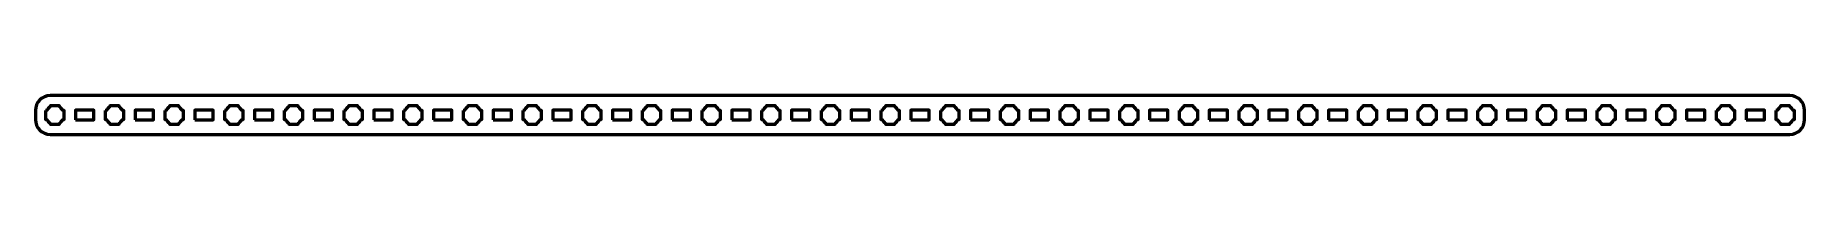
# Model space of a CAD drawing. Header units: centimetres. Extents: x -40.1 to 19.1, y -15.5 to -14.2.
import ezdxf

# ---------------------------------------------------------------- set-up
doc = ezdxf.new("R2010")
doc.units = ezdxf.units.CM
doc.header["$MEASUREMENT"] = 0
doc.layers.add('Layer 1', color=7, linetype='Continuous')

msp = doc.modelspace()

# ---------------------------------------------------------------- linework, layer by layer
at = {"layer": 'Layer 1', "color": 250, "lineweight": 53}
for points in [[(-38.81, -15.01), (-38.19, -15.01), (-38.19, -14.69), (-38.81, -14.69), (-38.81, -15.01)], [(-36.81, -15.01), (-36.19, -15.01), (-36.19, -14.69), (-36.81, -14.69), (-36.81, -15.01)], [(-34.81, -15.01), (-34.19, -15.01), (-34.19, -14.69), (-34.81, -14.69), (-34.81, -15.01)], [(-32.81, -15.01), (-32.19, -15.01), (-32.19, -14.69), (-32.81, -14.69), (-32.81, -15.01)], [(-30.81, -15.01), (-30.19, -15.01), (-30.19, -14.69), (-30.81, -14.69), (-30.81, -15.01)], [(-28.81, -15.01), (-28.19, -15.01), (-28.19, -14.69), (-28.81, -14.69), (-28.81, -15.01)], [(-26.81, -15.01), (-26.19, -15.01), (-26.19, -14.69), (-26.81, -14.69), (-26.81, -15.01)], [(-24.81, -15.01), (-24.19, -15.01), (-24.19, -14.69), (-24.81, -14.69), (-24.81, -15.01)], [(-22.81, -15.01), (-22.19, -15.01), (-22.19, -14.69), (-22.81, -14.69), (-22.81, -15.01)], [(-20.81, -15.01), (-20.19, -15.01), (-20.19, -14.69), (-20.81, -14.69), (-20.81, -15.01)], [(-18.81, -15.01), (-18.19, -15.01), (-18.19, -14.69), (-18.81, -14.69), (-18.81, -15.01)], [(-16.81, -15.01), (-16.19, -15.01), (-16.19, -14.69), (-16.81, -14.69), (-16.81, -15.01)], [(-14.81, -15.01), (-14.19, -15.01), (-14.19, -14.69), (-14.81, -14.69), (-14.81, -15.01)], [(-12.81, -15.01), (-12.19, -15.01), (-12.19, -14.69), (-12.81, -14.69), (-12.81, -15.01)], [(-10.81, -15.01), (-10.19, -15.01), (-10.19, -14.69), (-10.81, -14.69), (-10.81, -15.01)], [(-8.81, -15.01), (-8.19, -15.01), (-8.19, -14.69), (-8.81, -14.69), (-8.81, -15.01)], [(-6.81, -15.01), (-6.19, -15.01), (-6.19, -14.69), (-6.81, -14.69), (-6.81, -15.01)], [(-4.81, -15.01), (-4.19, -15.01), (-4.19, -14.69), (-4.81, -14.69), (-4.81, -15.01)], [(-2.81, -15.01), (-2.19, -15.01), (-2.19, -14.69), (-2.81, -14.69), (-2.81, -15.01)], [(-0.81, -15.01), (-0.19, -15.01), (-0.19, -14.69), (-0.81, -14.69), (-0.81, -15.01)], [(1.19, -15.01), (1.81, -15.01), (1.81, -14.69), (1.19, -14.69), (1.19, -15.01)], [(3.19, -15.01), (3.81, -15.01), (3.81, -14.69), (3.19, -14.69), (3.19, -15.01)], [(5.19, -15.01), (5.81, -15.01), (5.81, -14.69), (5.19, -14.69), (5.19, -15.01)], [(7.19, -15.01), (7.81, -15.01), (7.81, -14.69), (7.19, -14.69), (7.19, -15.01)], [(9.19, -15.01), (9.81, -15.01), (9.81, -14.69), (9.19, -14.69), (9.19, -15.01)], [(11.19, -15.01), (11.81, -15.01), (11.81, -14.69), (11.19, -14.69), (11.19, -15.01)], [(13.19, -15.01), (13.81, -15.01), (13.81, -14.69), (13.19, -14.69), (13.19, -15.01)], [(15.19, -15.01), (15.81, -15.01), (15.81, -14.69), (15.19, -14.69), (15.19, -15.01)], [(17.19, -15.01), (17.81, -15.01), (17.81, -14.69), (17.19, -14.69), (17.19, -15.01)]]:
    msp.add_lwpolyline(points, close=True, dxfattribs=at)
msp.add_open_spline([(-40.15, -15), (-40.15, -15), (-40.15, -14.7), (-40.15, -14.7), (-40.15, -14.7), (-40.15, -14.42391), (-39.92609, -14.2), (-39.65, -14.2), (-39.65, -14.2), (-39.65, -14.2), (18.65, -14.2), (18.65, -14.2), (18.65, -14.2), (18.92609, -14.2), (19.15, -14.42391), (19.15, -14.7), (19.15, -14.7), (19.15, -14.7), (19.15, -15), (19.15, -15), (19.15, -15), (19.15, -15.27609), (18.92609, -15.5), (18.65, -15.5), (18.65, -15.5), (18.65, -15.5), (-39.65, -15.5), (-39.65, -15.5), (-39.65, -15.5), (-39.92609, -15.5), (-40.15, -15.27609), (-40.15, -15)], degree=3, knots=[0, 0, 0, 0, 0.125, 0.125, 0.125, 0.125, 0.25, 0.25, 0.25, 0.25, 0.375, 0.375, 0.375, 0.375, 0.5, 0.5, 0.5, 0.5, 0.625, 0.625, 0.625, 0.625, 0.75, 0.75, 0.75, 0.75, 0.875, 0.875, 0.875, 0.875, 1, 1, 1, 1], dxfattribs=at)
at = {"layer": 'Layer 1', "lineweight": 53}
for points in [[(-39.81, -14.695), (-39.81, -14.695), (-39.76851, -14.695), (-39.76851, -14.695), (-39.76851, -14.695), (-39.74128, -14.64795), (-39.70205, -14.60872), (-39.655, -14.58149), (-39.655, -14.58149), (-39.655, -14.58149), (-39.655, -14.54), (-39.655, -14.54), (-39.655, -14.54), (-39.655, -14.54), (-39.5, -14.54), (-39.5, -14.54), (-39.5, -14.54), (-39.5, -14.54), (-39.345, -14.54), (-39.345, -14.54), (-39.345, -14.54), (-39.345, -14.54), (-39.345, -14.58149), (-39.345, -14.58149), (-39.345, -14.58149), (-39.29795, -14.60872), (-39.25872, -14.64795), (-39.23149, -14.695), (-39.23149, -14.695), (-39.23149, -14.695), (-39.19, -14.695), (-39.19, -14.695), (-39.19, -14.695), (-39.19, -14.695), (-39.19, -14.85), (-39.19, -14.85), (-39.19, -14.85), (-39.19, -14.85), (-39.19, -15.005), (-39.19, -15.005), (-39.19, -15.005), (-39.19, -15.005), (-39.23149, -15.005), (-39.23149, -15.005), (-39.23149, -15.005), (-39.25872, -15.05205), (-39.29795, -15.09128), (-39.345, -15.11851), (-39.345, -15.11851), (-39.345, -15.11851), (-39.345, -15.16), (-39.345, -15.16), (-39.345, -15.16), (-39.345, -15.16), (-39.5, -15.16), (-39.5, -15.16), (-39.5, -15.16), (-39.5, -15.16), (-39.655, -15.16), (-39.655, -15.16), (-39.655, -15.16), (-39.655, -15.16), (-39.655, -15.11851), (-39.655, -15.11851), (-39.655, -15.11851), (-39.70205, -15.09128), (-39.74128, -15.05205), (-39.76851, -15.005), (-39.76851, -15.005), (-39.76851, -15.005), (-39.81, -15.005), (-39.81, -15.005), (-39.81, -15.005), (-39.81, -15.005), (-39.81, -14.85), (-39.81, -14.85), (-39.81, -14.85), (-39.81, -14.85), (-39.81, -14.695), (-39.81, -14.695)], [(-37.81, -14.695), (-37.81, -14.695), (-37.76851, -14.695), (-37.76851, -14.695), (-37.76851, -14.695), (-37.74128, -14.64795), (-37.70205, -14.60872), (-37.655, -14.58149), (-37.655, -14.58149), (-37.655, -14.58149), (-37.655, -14.54), (-37.655, -14.54), (-37.655, -14.54), (-37.655, -14.54), (-37.5, -14.54), (-37.5, -14.54), (-37.5, -14.54), (-37.5, -14.54), (-37.345, -14.54), (-37.345, -14.54), (-37.345, -14.54), (-37.345, -14.54), (-37.345, -14.58149), (-37.345, -14.58149), (-37.345, -14.58149), (-37.29795, -14.60872), (-37.25872, -14.64795), (-37.23149, -14.695), (-37.23149, -14.695), (-37.23149, -14.695), (-37.19, -14.695), (-37.19, -14.695), (-37.19, -14.695), (-37.19, -14.695), (-37.19, -14.85), (-37.19, -14.85), (-37.19, -14.85), (-37.19, -14.85), (-37.19, -15.005), (-37.19, -15.005), (-37.19, -15.005), (-37.19, -15.005), (-37.23149, -15.005), (-37.23149, -15.005), (-37.23149, -15.005), (-37.25872, -15.05205), (-37.29795, -15.09128), (-37.345, -15.11851), (-37.345, -15.11851), (-37.345, -15.11851), (-37.345, -15.16), (-37.345, -15.16), (-37.345, -15.16), (-37.345, -15.16), (-37.5, -15.16), (-37.5, -15.16), (-37.5, -15.16), (-37.5, -15.16), (-37.655, -15.16), (-37.655, -15.16), (-37.655, -15.16), (-37.655, -15.16), (-37.655, -15.11851), (-37.655, -15.11851), (-37.655, -15.11851), (-37.70205, -15.09128), (-37.74128, -15.05205), (-37.76851, -15.005), (-37.76851, -15.005), (-37.76851, -15.005), (-37.81, -15.005), (-37.81, -15.005), (-37.81, -15.005), (-37.81, -15.005), (-37.81, -14.85), (-37.81, -14.85), (-37.81, -14.85), (-37.81, -14.85), (-37.81, -14.695), (-37.81, -14.695)], [(-35.81, -14.695), (-35.81, -14.695), (-35.76851, -14.695), (-35.76851, -14.695), (-35.76851, -14.695), (-35.74128, -14.64795), (-35.70205, -14.60872), (-35.655, -14.58149), (-35.655, -14.58149), (-35.655, -14.58149), (-35.655, -14.54), (-35.655, -14.54), (-35.655, -14.54), (-35.655, -14.54), (-35.5, -14.54), (-35.5, -14.54), (-35.5, -14.54), (-35.5, -14.54), (-35.345, -14.54), (-35.345, -14.54), (-35.345, -14.54), (-35.345, -14.54), (-35.345, -14.58149), (-35.345, -14.58149), (-35.345, -14.58149), (-35.29795, -14.60872), (-35.25872, -14.64795), (-35.23149, -14.695), (-35.23149, -14.695), (-35.23149, -14.695), (-35.19, -14.695), (-35.19, -14.695), (-35.19, -14.695), (-35.19, -14.695), (-35.19, -14.85), (-35.19, -14.85), (-35.19, -14.85), (-35.19, -14.85), (-35.19, -15.005), (-35.19, -15.005), (-35.19, -15.005), (-35.19, -15.005), (-35.23149, -15.005), (-35.23149, -15.005), (-35.23149, -15.005), (-35.25872, -15.05205), (-35.29795, -15.09128), (-35.345, -15.11851), (-35.345, -15.11851), (-35.345, -15.11851), (-35.345, -15.16), (-35.345, -15.16), (-35.345, -15.16), (-35.345, -15.16), (-35.5, -15.16), (-35.5, -15.16), (-35.5, -15.16), (-35.5, -15.16), (-35.655, -15.16), (-35.655, -15.16), (-35.655, -15.16), (-35.655, -15.16), (-35.655, -15.11851), (-35.655, -15.11851), (-35.655, -15.11851), (-35.70205, -15.09128), (-35.74128, -15.05205), (-35.76851, -15.005), (-35.76851, -15.005), (-35.76851, -15.005), (-35.81, -15.005), (-35.81, -15.005), (-35.81, -15.005), (-35.81, -15.005), (-35.81, -14.85), (-35.81, -14.85), (-35.81, -14.85), (-35.81, -14.85), (-35.81, -14.695), (-35.81, -14.695)], [(-33.81, -14.695), (-33.81, -14.695), (-33.76851, -14.695), (-33.76851, -14.695), (-33.76851, -14.695), (-33.74128, -14.64795), (-33.70205, -14.60872), (-33.655, -14.58149), (-33.655, -14.58149), (-33.655, -14.58149), (-33.655, -14.54), (-33.655, -14.54), (-33.655, -14.54), (-33.655, -14.54), (-33.5, -14.54), (-33.5, -14.54), (-33.5, -14.54), (-33.5, -14.54), (-33.345, -14.54), (-33.345, -14.54), (-33.345, -14.54), (-33.345, -14.54), (-33.345, -14.58149), (-33.345, -14.58149), (-33.345, -14.58149), (-33.29795, -14.60872), (-33.25872, -14.64795), (-33.23149, -14.695), (-33.23149, -14.695), (-33.23149, -14.695), (-33.19, -14.695), (-33.19, -14.695), (-33.19, -14.695), (-33.19, -14.695), (-33.19, -14.85), (-33.19, -14.85), (-33.19, -14.85), (-33.19, -14.85), (-33.19, -15.005), (-33.19, -15.005), (-33.19, -15.005), (-33.19, -15.005), (-33.23149, -15.005), (-33.23149, -15.005), (-33.23149, -15.005), (-33.25872, -15.05205), (-33.29795, -15.09128), (-33.345, -15.11851), (-33.345, -15.11851), (-33.345, -15.11851), (-33.345, -15.16), (-33.345, -15.16), (-33.345, -15.16), (-33.345, -15.16), (-33.5, -15.16), (-33.5, -15.16), (-33.5, -15.16), (-33.5, -15.16), (-33.655, -15.16), (-33.655, -15.16), (-33.655, -15.16), (-33.655, -15.16), (-33.655, -15.11851), (-33.655, -15.11851), (-33.655, -15.11851), (-33.70205, -15.09128), (-33.74128, -15.05205), (-33.76851, -15.005), (-33.76851, -15.005), (-33.76851, -15.005), (-33.81, -15.005), (-33.81, -15.005), (-33.81, -15.005), (-33.81, -15.005), (-33.81, -14.85), (-33.81, -14.85), (-33.81, -14.85), (-33.81, -14.85), (-33.81, -14.695), (-33.81, -14.695)], [(-31.81, -14.695), (-31.81, -14.695), (-31.76851, -14.695), (-31.76851, -14.695), (-31.76851, -14.695), (-31.74128, -14.64795), (-31.70205, -14.60872), (-31.655, -14.58149), (-31.655, -14.58149), (-31.655, -14.58149), (-31.655, -14.54), (-31.655, -14.54), (-31.655, -14.54), (-31.655, -14.54), (-31.5, -14.54), (-31.5, -14.54), (-31.5, -14.54), (-31.5, -14.54), (-31.345, -14.54), (-31.345, -14.54), (-31.345, -14.54), (-31.345, -14.54), (-31.345, -14.58149), (-31.345, -14.58149), (-31.345, -14.58149), (-31.29795, -14.60872), (-31.25872, -14.64795), (-31.23149, -14.695), (-31.23149, -14.695), (-31.23149, -14.695), (-31.19, -14.695), (-31.19, -14.695), (-31.19, -14.695), (-31.19, -14.695), (-31.19, -14.85), (-31.19, -14.85), (-31.19, -14.85), (-31.19, -14.85), (-31.19, -15.005), (-31.19, -15.005), (-31.19, -15.005), (-31.19, -15.005), (-31.23149, -15.005), (-31.23149, -15.005), (-31.23149, -15.005), (-31.25872, -15.05205), (-31.29795, -15.09128), (-31.345, -15.11851), (-31.345, -15.11851), (-31.345, -15.11851), (-31.345, -15.16), (-31.345, -15.16), (-31.345, -15.16), (-31.345, -15.16), (-31.5, -15.16), (-31.5, -15.16), (-31.5, -15.16), (-31.5, -15.16), (-31.655, -15.16), (-31.655, -15.16), (-31.655, -15.16), (-31.655, -15.16), (-31.655, -15.11851), (-31.655, -15.11851), (-31.655, -15.11851), (-31.70205, -15.09128), (-31.74128, -15.05205), (-31.76851, -15.005), (-31.76851, -15.005), (-31.76851, -15.005), (-31.81, -15.005), (-31.81, -15.005), (-31.81, -15.005), (-31.81, -15.005), (-31.81, -14.85), (-31.81, -14.85), (-31.81, -14.85), (-31.81, -14.85), (-31.81, -14.695), (-31.81, -14.695)], [(-29.81, -14.695), (-29.81, -14.695), (-29.76851, -14.695), (-29.76851, -14.695), (-29.76851, -14.695), (-29.74128, -14.64795), (-29.70205, -14.60872), (-29.655, -14.58149), (-29.655, -14.58149), (-29.655, -14.58149), (-29.655, -14.54), (-29.655, -14.54), (-29.655, -14.54), (-29.655, -14.54), (-29.5, -14.54), (-29.5, -14.54), (-29.5, -14.54), (-29.5, -14.54), (-29.345, -14.54), (-29.345, -14.54), (-29.345, -14.54), (-29.345, -14.54), (-29.345, -14.58149), (-29.345, -14.58149), (-29.345, -14.58149), (-29.29795, -14.60872), (-29.25872, -14.64795), (-29.23149, -14.695), (-29.23149, -14.695), (-29.23149, -14.695), (-29.19, -14.695), (-29.19, -14.695), (-29.19, -14.695), (-29.19, -14.695), (-29.19, -14.85), (-29.19, -14.85), (-29.19, -14.85), (-29.19, -14.85), (-29.19, -15.005), (-29.19, -15.005), (-29.19, -15.005), (-29.19, -15.005), (-29.23149, -15.005), (-29.23149, -15.005), (-29.23149, -15.005), (-29.25872, -15.05205), (-29.29795, -15.09128), (-29.345, -15.11851), (-29.345, -15.11851), (-29.345, -15.11851), (-29.345, -15.16), (-29.345, -15.16), (-29.345, -15.16), (-29.345, -15.16), (-29.5, -15.16), (-29.5, -15.16), (-29.5, -15.16), (-29.5, -15.16), (-29.655, -15.16), (-29.655, -15.16), (-29.655, -15.16), (-29.655, -15.16), (-29.655, -15.11851), (-29.655, -15.11851), (-29.655, -15.11851), (-29.70205, -15.09128), (-29.74128, -15.05205), (-29.76851, -15.005), (-29.76851, -15.005), (-29.76851, -15.005), (-29.81, -15.005), (-29.81, -15.005), (-29.81, -15.005), (-29.81, -15.005), (-29.81, -14.85), (-29.81, -14.85), (-29.81, -14.85), (-29.81, -14.85), (-29.81, -14.695), (-29.81, -14.695)], [(-27.81, -14.695), (-27.81, -14.695), (-27.76851, -14.695), (-27.76851, -14.695), (-27.76851, -14.695), (-27.74128, -14.64795), (-27.70205, -14.60872), (-27.655, -14.58149), (-27.655, -14.58149), (-27.655, -14.58149), (-27.655, -14.54), (-27.655, -14.54), (-27.655, -14.54), (-27.655, -14.54), (-27.5, -14.54), (-27.5, -14.54), (-27.5, -14.54), (-27.5, -14.54), (-27.345, -14.54), (-27.345, -14.54), (-27.345, -14.54), (-27.345, -14.54), (-27.345, -14.58149), (-27.345, -14.58149), (-27.345, -14.58149), (-27.29795, -14.60872), (-27.25872, -14.64795), (-27.23149, -14.695), (-27.23149, -14.695), (-27.23149, -14.695), (-27.19, -14.695), (-27.19, -14.695), (-27.19, -14.695), (-27.19, -14.695), (-27.19, -14.85), (-27.19, -14.85), (-27.19, -14.85), (-27.19, -14.85), (-27.19, -15.005), (-27.19, -15.005), (-27.19, -15.005), (-27.19, -15.005), (-27.23149, -15.005), (-27.23149, -15.005), (-27.23149, -15.005), (-27.25872, -15.05205), (-27.29795, -15.09128), (-27.345, -15.11851), (-27.345, -15.11851), (-27.345, -15.11851), (-27.345, -15.16), (-27.345, -15.16), (-27.345, -15.16), (-27.345, -15.16), (-27.5, -15.16), (-27.5, -15.16), (-27.5, -15.16), (-27.5, -15.16), (-27.655, -15.16), (-27.655, -15.16), (-27.655, -15.16), (-27.655, -15.16), (-27.655, -15.11851), (-27.655, -15.11851), (-27.655, -15.11851), (-27.70205, -15.09128), (-27.74128, -15.05205), (-27.76851, -15.005), (-27.76851, -15.005), (-27.76851, -15.005), (-27.81, -15.005), (-27.81, -15.005), (-27.81, -15.005), (-27.81, -15.005), (-27.81, -14.85), (-27.81, -14.85), (-27.81, -14.85), (-27.81, -14.85), (-27.81, -14.695), (-27.81, -14.695)], [(-25.81, -14.695), (-25.81, -14.695), (-25.76851, -14.695), (-25.76851, -14.695), (-25.76851, -14.695), (-25.74128, -14.64795), (-25.70205, -14.60872), (-25.655, -14.58149), (-25.655, -14.58149), (-25.655, -14.58149), (-25.655, -14.54), (-25.655, -14.54), (-25.655, -14.54), (-25.655, -14.54), (-25.5, -14.54), (-25.5, -14.54), (-25.5, -14.54), (-25.5, -14.54), (-25.345, -14.54), (-25.345, -14.54), (-25.345, -14.54), (-25.345, -14.54), (-25.345, -14.58149), (-25.345, -14.58149), (-25.345, -14.58149), (-25.29795, -14.60872), (-25.25872, -14.64795), (-25.23149, -14.695), (-25.23149, -14.695), (-25.23149, -14.695), (-25.19, -14.695), (-25.19, -14.695), (-25.19, -14.695), (-25.19, -14.695), (-25.19, -14.85), (-25.19, -14.85), (-25.19, -14.85), (-25.19, -14.85), (-25.19, -15.005), (-25.19, -15.005), (-25.19, -15.005), (-25.19, -15.005), (-25.23149, -15.005), (-25.23149, -15.005), (-25.23149, -15.005), (-25.25872, -15.05205), (-25.29795, -15.09128), (-25.345, -15.11851), (-25.345, -15.11851), (-25.345, -15.11851), (-25.345, -15.16), (-25.345, -15.16), (-25.345, -15.16), (-25.345, -15.16), (-25.5, -15.16), (-25.5, -15.16), (-25.5, -15.16), (-25.5, -15.16), (-25.655, -15.16), (-25.655, -15.16), (-25.655, -15.16), (-25.655, -15.16), (-25.655, -15.11851), (-25.655, -15.11851), (-25.655, -15.11851), (-25.70205, -15.09128), (-25.74128, -15.05205), (-25.76851, -15.005), (-25.76851, -15.005), (-25.76851, -15.005), (-25.81, -15.005), (-25.81, -15.005), (-25.81, -15.005), (-25.81, -15.005), (-25.81, -14.85), (-25.81, -14.85), (-25.81, -14.85), (-25.81, -14.85), (-25.81, -14.695), (-25.81, -14.695)], [(-23.81, -14.695), (-23.81, -14.695), (-23.76851, -14.695), (-23.76851, -14.695), (-23.76851, -14.695), (-23.74128, -14.64795), (-23.70205, -14.60872), (-23.655, -14.58149), (-23.655, -14.58149), (-23.655, -14.58149), (-23.655, -14.54), (-23.655, -14.54), (-23.655, -14.54), (-23.655, -14.54), (-23.5, -14.54), (-23.5, -14.54), (-23.5, -14.54), (-23.5, -14.54), (-23.345, -14.54), (-23.345, -14.54), (-23.345, -14.54), (-23.345, -14.54), (-23.345, -14.58149), (-23.345, -14.58149), (-23.345, -14.58149), (-23.29795, -14.60872), (-23.25872, -14.64795), (-23.23149, -14.695), (-23.23149, -14.695), (-23.23149, -14.695), (-23.19, -14.695), (-23.19, -14.695), (-23.19, -14.695), (-23.19, -14.695), (-23.19, -14.85), (-23.19, -14.85), (-23.19, -14.85), (-23.19, -14.85), (-23.19, -15.005), (-23.19, -15.005), (-23.19, -15.005), (-23.19, -15.005), (-23.23149, -15.005), (-23.23149, -15.005), (-23.23149, -15.005), (-23.25872, -15.05205), (-23.29795, -15.09128), (-23.345, -15.11851), (-23.345, -15.11851), (-23.345, -15.11851), (-23.345, -15.16), (-23.345, -15.16), (-23.345, -15.16), (-23.345, -15.16), (-23.5, -15.16), (-23.5, -15.16), (-23.5, -15.16), (-23.5, -15.16), (-23.655, -15.16), (-23.655, -15.16), (-23.655, -15.16), (-23.655, -15.16), (-23.655, -15.11851), (-23.655, -15.11851), (-23.655, -15.11851), (-23.70205, -15.09128), (-23.74128, -15.05205), (-23.76851, -15.005), (-23.76851, -15.005), (-23.76851, -15.005), (-23.81, -15.005), (-23.81, -15.005), (-23.81, -15.005), (-23.81, -15.005), (-23.81, -14.85), (-23.81, -14.85), (-23.81, -14.85), (-23.81, -14.85), (-23.81, -14.695), (-23.81, -14.695)], [(-21.81, -14.695), (-21.81, -14.695), (-21.76851, -14.695), (-21.76851, -14.695), (-21.76851, -14.695), (-21.74128, -14.64795), (-21.70205, -14.60872), (-21.655, -14.58149), (-21.655, -14.58149), (-21.655, -14.58149), (-21.655, -14.54), (-21.655, -14.54), (-21.655, -14.54), (-21.655, -14.54), (-21.5, -14.54), (-21.5, -14.54), (-21.5, -14.54), (-21.5, -14.54), (-21.345, -14.54), (-21.345, -14.54), (-21.345, -14.54), (-21.345, -14.54), (-21.345, -14.58149), (-21.345, -14.58149), (-21.345, -14.58149), (-21.29795, -14.60872), (-21.25872, -14.64795), (-21.23149, -14.695), (-21.23149, -14.695), (-21.23149, -14.695), (-21.19, -14.695), (-21.19, -14.695), (-21.19, -14.695), (-21.19, -14.695), (-21.19, -14.85), (-21.19, -14.85), (-21.19, -14.85), (-21.19, -14.85), (-21.19, -15.005), (-21.19, -15.005), (-21.19, -15.005), (-21.19, -15.005), (-21.23149, -15.005), (-21.23149, -15.005), (-21.23149, -15.005), (-21.25872, -15.05205), (-21.29795, -15.09128), (-21.345, -15.11851), (-21.345, -15.11851), (-21.345, -15.11851), (-21.345, -15.16), (-21.345, -15.16), (-21.345, -15.16), (-21.345, -15.16), (-21.5, -15.16), (-21.5, -15.16), (-21.5, -15.16), (-21.5, -15.16), (-21.655, -15.16), (-21.655, -15.16), (-21.655, -15.16), (-21.655, -15.16), (-21.655, -15.11851), (-21.655, -15.11851), (-21.655, -15.11851), (-21.70205, -15.09128), (-21.74128, -15.05205), (-21.76851, -15.005), (-21.76851, -15.005), (-21.76851, -15.005), (-21.81, -15.005), (-21.81, -15.005), (-21.81, -15.005), (-21.81, -15.005), (-21.81, -14.85), (-21.81, -14.85), (-21.81, -14.85), (-21.81, -14.85), (-21.81, -14.695), (-21.81, -14.695)], [(-19.81, -14.695), (-19.81, -14.695), (-19.76851, -14.695), (-19.76851, -14.695), (-19.76851, -14.695), (-19.74128, -14.64795), (-19.70205, -14.60872), (-19.655, -14.58149), (-19.655, -14.58149), (-19.655, -14.58149), (-19.655, -14.54), (-19.655, -14.54), (-19.655, -14.54), (-19.655, -14.54), (-19.5, -14.54), (-19.5, -14.54), (-19.5, -14.54), (-19.5, -14.54), (-19.345, -14.54), (-19.345, -14.54), (-19.345, -14.54), (-19.345, -14.54), (-19.345, -14.58149), (-19.345, -14.58149), (-19.345, -14.58149), (-19.29795, -14.60872), (-19.25872, -14.64795), (-19.23149, -14.695), (-19.23149, -14.695), (-19.23149, -14.695), (-19.19, -14.695), (-19.19, -14.695), (-19.19, -14.695), (-19.19, -14.695), (-19.19, -14.85), (-19.19, -14.85), (-19.19, -14.85), (-19.19, -14.85), (-19.19, -15.005), (-19.19, -15.005), (-19.19, -15.005), (-19.19, -15.005), (-19.23149, -15.005), (-19.23149, -15.005), (-19.23149, -15.005), (-19.25872, -15.05205), (-19.29795, -15.09128), (-19.345, -15.11851), (-19.345, -15.11851), (-19.345, -15.11851), (-19.345, -15.16), (-19.345, -15.16), (-19.345, -15.16), (-19.345, -15.16), (-19.5, -15.16), (-19.5, -15.16), (-19.5, -15.16), (-19.5, -15.16), (-19.655, -15.16), (-19.655, -15.16), (-19.655, -15.16), (-19.655, -15.16), (-19.655, -15.11851), (-19.655, -15.11851), (-19.655, -15.11851), (-19.70205, -15.09128), (-19.74128, -15.05205), (-19.76851, -15.005), (-19.76851, -15.005), (-19.76851, -15.005), (-19.81, -15.005), (-19.81, -15.005), (-19.81, -15.005), (-19.81, -15.005), (-19.81, -14.85), (-19.81, -14.85), (-19.81, -14.85), (-19.81, -14.85), (-19.81, -14.695), (-19.81, -14.695)], [(-17.81, -14.695), (-17.81, -14.695), (-17.76851, -14.695), (-17.76851, -14.695), (-17.76851, -14.695), (-17.74128, -14.64795), (-17.70205, -14.60872), (-17.655, -14.58149), (-17.655, -14.58149), (-17.655, -14.58149), (-17.655, -14.54), (-17.655, -14.54), (-17.655, -14.54), (-17.655, -14.54), (-17.5, -14.54), (-17.5, -14.54), (-17.5, -14.54), (-17.5, -14.54), (-17.345, -14.54), (-17.345, -14.54), (-17.345, -14.54), (-17.345, -14.54), (-17.345, -14.58149), (-17.345, -14.58149), (-17.345, -14.58149), (-17.29795, -14.60872), (-17.25872, -14.64795), (-17.23149, -14.695), (-17.23149, -14.695), (-17.23149, -14.695), (-17.19, -14.695), (-17.19, -14.695), (-17.19, -14.695), (-17.19, -14.695), (-17.19, -14.85), (-17.19, -14.85), (-17.19, -14.85), (-17.19, -14.85), (-17.19, -15.005), (-17.19, -15.005), (-17.19, -15.005), (-17.19, -15.005), (-17.23149, -15.005), (-17.23149, -15.005), (-17.23149, -15.005), (-17.25872, -15.05205), (-17.29795, -15.09128), (-17.345, -15.11851), (-17.345, -15.11851), (-17.345, -15.11851), (-17.345, -15.16), (-17.345, -15.16), (-17.345, -15.16), (-17.345, -15.16), (-17.5, -15.16), (-17.5, -15.16), (-17.5, -15.16), (-17.5, -15.16), (-17.655, -15.16), (-17.655, -15.16), (-17.655, -15.16), (-17.655, -15.16), (-17.655, -15.11851), (-17.655, -15.11851), (-17.655, -15.11851), (-17.70205, -15.09128), (-17.74128, -15.05205), (-17.76851, -15.005), (-17.76851, -15.005), (-17.76851, -15.005), (-17.81, -15.005), (-17.81, -15.005), (-17.81, -15.005), (-17.81, -15.005), (-17.81, -14.85), (-17.81, -14.85), (-17.81, -14.85), (-17.81, -14.85), (-17.81, -14.695), (-17.81, -14.695)], [(-15.81, -14.695), (-15.81, -14.695), (-15.76851, -14.695), (-15.76851, -14.695), (-15.76851, -14.695), (-15.74128, -14.64795), (-15.70205, -14.60872), (-15.655, -14.58149), (-15.655, -14.58149), (-15.655, -14.58149), (-15.655, -14.54), (-15.655, -14.54), (-15.655, -14.54), (-15.655, -14.54), (-15.5, -14.54), (-15.5, -14.54), (-15.5, -14.54), (-15.5, -14.54), (-15.345, -14.54), (-15.345, -14.54), (-15.345, -14.54), (-15.345, -14.54), (-15.345, -14.58149), (-15.345, -14.58149), (-15.345, -14.58149), (-15.29795, -14.60872), (-15.25872, -14.64795), (-15.23149, -14.695), (-15.23149, -14.695), (-15.23149, -14.695), (-15.19, -14.695), (-15.19, -14.695), (-15.19, -14.695), (-15.19, -14.695), (-15.19, -14.85), (-15.19, -14.85), (-15.19, -14.85), (-15.19, -14.85), (-15.19, -15.005), (-15.19, -15.005), (-15.19, -15.005), (-15.19, -15.005), (-15.23149, -15.005), (-15.23149, -15.005), (-15.23149, -15.005), (-15.25872, -15.05205), (-15.29795, -15.09128), (-15.345, -15.11851), (-15.345, -15.11851), (-15.345, -15.11851), (-15.345, -15.16), (-15.345, -15.16), (-15.345, -15.16), (-15.345, -15.16), (-15.5, -15.16), (-15.5, -15.16), (-15.5, -15.16), (-15.5, -15.16), (-15.655, -15.16), (-15.655, -15.16), (-15.655, -15.16), (-15.655, -15.16), (-15.655, -15.11851), (-15.655, -15.11851), (-15.655, -15.11851), (-15.70205, -15.09128), (-15.74128, -15.05205), (-15.76851, -15.005), (-15.76851, -15.005), (-15.76851, -15.005), (-15.81, -15.005), (-15.81, -15.005), (-15.81, -15.005), (-15.81, -15.005), (-15.81, -14.85), (-15.81, -14.85), (-15.81, -14.85), (-15.81, -14.85), (-15.81, -14.695), (-15.81, -14.695)], [(-13.81, -14.695), (-13.81, -14.695), (-13.76851, -14.695), (-13.76851, -14.695), (-13.76851, -14.695), (-13.74128, -14.64795), (-13.70205, -14.60872), (-13.655, -14.58149), (-13.655, -14.58149), (-13.655, -14.58149), (-13.655, -14.54), (-13.655, -14.54), (-13.655, -14.54), (-13.655, -14.54), (-13.5, -14.54), (-13.5, -14.54), (-13.5, -14.54), (-13.5, -14.54), (-13.345, -14.54), (-13.345, -14.54), (-13.345, -14.54), (-13.345, -14.54), (-13.345, -14.58149), (-13.345, -14.58149), (-13.345, -14.58149), (-13.29795, -14.60872), (-13.25872, -14.64795), (-13.23149, -14.695), (-13.23149, -14.695), (-13.23149, -14.695), (-13.19, -14.695), (-13.19, -14.695), (-13.19, -14.695), (-13.19, -14.695), (-13.19, -14.85), (-13.19, -14.85), (-13.19, -14.85), (-13.19, -14.85), (-13.19, -15.005), (-13.19, -15.005), (-13.19, -15.005), (-13.19, -15.005), (-13.23149, -15.005), (-13.23149, -15.005), (-13.23149, -15.005), (-13.25872, -15.05205), (-13.29795, -15.09128), (-13.345, -15.11851), (-13.345, -15.11851), (-13.345, -15.11851), (-13.345, -15.16), (-13.345, -15.16), (-13.345, -15.16), (-13.345, -15.16), (-13.5, -15.16), (-13.5, -15.16), (-13.5, -15.16), (-13.5, -15.16), (-13.655, -15.16), (-13.655, -15.16), (-13.655, -15.16), (-13.655, -15.16), (-13.655, -15.11851), (-13.655, -15.11851), (-13.655, -15.11851), (-13.70205, -15.09128), (-13.74128, -15.05205), (-13.76851, -15.005), (-13.76851, -15.005), (-13.76851, -15.005), (-13.81, -15.005), (-13.81, -15.005), (-13.81, -15.005), (-13.81, -15.005), (-13.81, -14.85), (-13.81, -14.85), (-13.81, -14.85), (-13.81, -14.85), (-13.81, -14.695), (-13.81, -14.695)], [(-11.81, -14.695), (-11.81, -14.695), (-11.76851, -14.695), (-11.76851, -14.695), (-11.76851, -14.695), (-11.74128, -14.64795), (-11.70205, -14.60872), (-11.655, -14.58149), (-11.655, -14.58149), (-11.655, -14.58149), (-11.655, -14.54), (-11.655, -14.54), (-11.655, -14.54), (-11.655, -14.54), (-11.5, -14.54), (-11.5, -14.54), (-11.5, -14.54), (-11.5, -14.54), (-11.345, -14.54), (-11.345, -14.54), (-11.345, -14.54), (-11.345, -14.54), (-11.345, -14.58149), (-11.345, -14.58149), (-11.345, -14.58149), (-11.29795, -14.60872), (-11.25872, -14.64795), (-11.23149, -14.695), (-11.23149, -14.695), (-11.23149, -14.695), (-11.19, -14.695), (-11.19, -14.695), (-11.19, -14.695), (-11.19, -14.695), (-11.19, -14.85), (-11.19, -14.85), (-11.19, -14.85), (-11.19, -14.85), (-11.19, -15.005), (-11.19, -15.005), (-11.19, -15.005), (-11.19, -15.005), (-11.23149, -15.005), (-11.23149, -15.005), (-11.23149, -15.005), (-11.25872, -15.05205), (-11.29795, -15.09128), (-11.345, -15.11851), (-11.345, -15.11851), (-11.345, -15.11851), (-11.345, -15.16), (-11.345, -15.16), (-11.345, -15.16), (-11.345, -15.16), (-11.5, -15.16), (-11.5, -15.16), (-11.5, -15.16), (-11.5, -15.16), (-11.655, -15.16), (-11.655, -15.16), (-11.655, -15.16), (-11.655, -15.16), (-11.655, -15.11851), (-11.655, -15.11851), (-11.655, -15.11851), (-11.70205, -15.09128), (-11.74128, -15.05205), (-11.76851, -15.005), (-11.76851, -15.005), (-11.76851, -15.005), (-11.81, -15.005), (-11.81, -15.005), (-11.81, -15.005), (-11.81, -15.005), (-11.81, -14.85), (-11.81, -14.85), (-11.81, -14.85), (-11.81, -14.85), (-11.81, -14.695), (-11.81, -14.695)], [(-9.81, -14.695), (-9.81, -14.695), (-9.76851, -14.695), (-9.76851, -14.695), (-9.76851, -14.695), (-9.74128, -14.64795), (-9.70205, -14.60872), (-9.655, -14.58149), (-9.655, -14.58149), (-9.655, -14.58149), (-9.655, -14.54), (-9.655, -14.54), (-9.655, -14.54), (-9.655, -14.54), (-9.5, -14.54), (-9.5, -14.54), (-9.5, -14.54), (-9.5, -14.54), (-9.345, -14.54), (-9.345, -14.54), (-9.345, -14.54), (-9.345, -14.54), (-9.345, -14.58149), (-9.345, -14.58149), (-9.345, -14.58149), (-9.29795, -14.60872), (-9.25872, -14.64795), (-9.23149, -14.695), (-9.23149, -14.695), (-9.23149, -14.695), (-9.19, -14.695), (-9.19, -14.695), (-9.19, -14.695), (-9.19, -14.695), (-9.19, -14.85), (-9.19, -14.85), (-9.19, -14.85), (-9.19, -14.85), (-9.19, -15.005), (-9.19, -15.005), (-9.19, -15.005), (-9.19, -15.005), (-9.23149, -15.005), (-9.23149, -15.005), (-9.23149, -15.005), (-9.25872, -15.05205), (-9.29795, -15.09128), (-9.345, -15.11851), (-9.345, -15.11851), (-9.345, -15.11851), (-9.345, -15.16), (-9.345, -15.16), (-9.345, -15.16), (-9.345, -15.16), (-9.5, -15.16), (-9.5, -15.16), (-9.5, -15.16), (-9.5, -15.16), (-9.655, -15.16), (-9.655, -15.16), (-9.655, -15.16), (-9.655, -15.16), (-9.655, -15.11851), (-9.655, -15.11851), (-9.655, -15.11851), (-9.70205, -15.09128), (-9.74128, -15.05205), (-9.76851, -15.005), (-9.76851, -15.005), (-9.76851, -15.005), (-9.81, -15.005), (-9.81, -15.005), (-9.81, -15.005), (-9.81, -15.005), (-9.81, -14.85), (-9.81, -14.85), (-9.81, -14.85), (-9.81, -14.85), (-9.81, -14.695), (-9.81, -14.695)], [(-7.81, -14.695), (-7.81, -14.695), (-7.76851, -14.695), (-7.76851, -14.695), (-7.76851, -14.695), (-7.74128, -14.64795), (-7.70205, -14.60872), (-7.655, -14.58149), (-7.655, -14.58149), (-7.655, -14.58149), (-7.655, -14.54), (-7.655, -14.54), (-7.655, -14.54), (-7.655, -14.54), (-7.5, -14.54), (-7.5, -14.54), (-7.5, -14.54), (-7.5, -14.54), (-7.345, -14.54), (-7.345, -14.54), (-7.345, -14.54), (-7.345, -14.54), (-7.345, -14.58149), (-7.345, -14.58149), (-7.345, -14.58149), (-7.29795, -14.60872), (-7.25872, -14.64795), (-7.23149, -14.695), (-7.23149, -14.695), (-7.23149, -14.695), (-7.19, -14.695), (-7.19, -14.695), (-7.19, -14.695), (-7.19, -14.695), (-7.19, -14.85), (-7.19, -14.85), (-7.19, -14.85), (-7.19, -14.85), (-7.19, -15.005), (-7.19, -15.005), (-7.19, -15.005), (-7.19, -15.005), (-7.23149, -15.005), (-7.23149, -15.005), (-7.23149, -15.005), (-7.25872, -15.05205), (-7.29795, -15.09128), (-7.345, -15.11851), (-7.345, -15.11851), (-7.345, -15.11851), (-7.345, -15.16), (-7.345, -15.16), (-7.345, -15.16), (-7.345, -15.16), (-7.5, -15.16), (-7.5, -15.16), (-7.5, -15.16), (-7.5, -15.16), (-7.655, -15.16), (-7.655, -15.16), (-7.655, -15.16), (-7.655, -15.16), (-7.655, -15.11851), (-7.655, -15.11851), (-7.655, -15.11851), (-7.70205, -15.09128), (-7.74128, -15.05205), (-7.76851, -15.005), (-7.76851, -15.005), (-7.76851, -15.005), (-7.81, -15.005), (-7.81, -15.005), (-7.81, -15.005), (-7.81, -15.005), (-7.81, -14.85), (-7.81, -14.85), (-7.81, -14.85), (-7.81, -14.85), (-7.81, -14.695), (-7.81, -14.695)], [(-5.81, -14.695), (-5.81, -14.695), (-5.76851, -14.695), (-5.76851, -14.695), (-5.76851, -14.695), (-5.74128, -14.64795), (-5.70205, -14.60872), (-5.655, -14.58149), (-5.655, -14.58149), (-5.655, -14.58149), (-5.655, -14.54), (-5.655, -14.54), (-5.655, -14.54), (-5.655, -14.54), (-5.5, -14.54), (-5.5, -14.54), (-5.5, -14.54), (-5.5, -14.54), (-5.345, -14.54), (-5.345, -14.54), (-5.345, -14.54), (-5.345, -14.54), (-5.345, -14.58149), (-5.345, -14.58149), (-5.345, -14.58149), (-5.29795, -14.60872), (-5.25872, -14.64795), (-5.23149, -14.695), (-5.23149, -14.695), (-5.23149, -14.695), (-5.19, -14.695), (-5.19, -14.695), (-5.19, -14.695), (-5.19, -14.695), (-5.19, -14.85), (-5.19, -14.85), (-5.19, -14.85), (-5.19, -14.85), (-5.19, -15.005), (-5.19, -15.005), (-5.19, -15.005), (-5.19, -15.005), (-5.23149, -15.005), (-5.23149, -15.005), (-5.23149, -15.005), (-5.25872, -15.05205), (-5.29795, -15.09128), (-5.345, -15.11851), (-5.345, -15.11851), (-5.345, -15.11851), (-5.345, -15.16), (-5.345, -15.16), (-5.345, -15.16), (-5.345, -15.16), (-5.5, -15.16), (-5.5, -15.16), (-5.5, -15.16), (-5.5, -15.16), (-5.655, -15.16), (-5.655, -15.16), (-5.655, -15.16), (-5.655, -15.16), (-5.655, -15.11851), (-5.655, -15.11851), (-5.655, -15.11851), (-5.70205, -15.09128), (-5.74128, -15.05205), (-5.76851, -15.005), (-5.76851, -15.005), (-5.76851, -15.005), (-5.81, -15.005), (-5.81, -15.005), (-5.81, -15.005), (-5.81, -15.005), (-5.81, -14.85), (-5.81, -14.85), (-5.81, -14.85), (-5.81, -14.85), (-5.81, -14.695), (-5.81, -14.695)], [(-3.81, -14.695), (-3.81, -14.695), (-3.76851, -14.695), (-3.76851, -14.695), (-3.76851, -14.695), (-3.74128, -14.64795), (-3.70205, -14.60872), (-3.655, -14.58149), (-3.655, -14.58149), (-3.655, -14.58149), (-3.655, -14.54), (-3.655, -14.54), (-3.655, -14.54), (-3.655, -14.54), (-3.5, -14.54), (-3.5, -14.54), (-3.5, -14.54), (-3.5, -14.54), (-3.345, -14.54), (-3.345, -14.54), (-3.345, -14.54), (-3.345, -14.54), (-3.345, -14.58149), (-3.345, -14.58149), (-3.345, -14.58149), (-3.29795, -14.60872), (-3.25872, -14.64795), (-3.23149, -14.695), (-3.23149, -14.695), (-3.23149, -14.695), (-3.19, -14.695), (-3.19, -14.695), (-3.19, -14.695), (-3.19, -14.695), (-3.19, -14.85), (-3.19, -14.85), (-3.19, -14.85), (-3.19, -14.85), (-3.19, -15.005), (-3.19, -15.005), (-3.19, -15.005), (-3.19, -15.005), (-3.23149, -15.005), (-3.23149, -15.005), (-3.23149, -15.005), (-3.25872, -15.05205), (-3.29795, -15.09128), (-3.345, -15.11851), (-3.345, -15.11851), (-3.345, -15.11851), (-3.345, -15.16), (-3.345, -15.16), (-3.345, -15.16), (-3.345, -15.16), (-3.5, -15.16), (-3.5, -15.16), (-3.5, -15.16), (-3.5, -15.16), (-3.655, -15.16), (-3.655, -15.16), (-3.655, -15.16), (-3.655, -15.16), (-3.655, -15.11851), (-3.655, -15.11851), (-3.655, -15.11851), (-3.70205, -15.09128), (-3.74128, -15.05205), (-3.76851, -15.005), (-3.76851, -15.005), (-3.76851, -15.005), (-3.81, -15.005), (-3.81, -15.005), (-3.81, -15.005), (-3.81, -15.005), (-3.81, -14.85), (-3.81, -14.85), (-3.81, -14.85), (-3.81, -14.85), (-3.81, -14.695), (-3.81, -14.695)], [(-1.81, -14.695), (-1.81, -14.695), (-1.76851, -14.695), (-1.76851, -14.695), (-1.76851, -14.695), (-1.74128, -14.64795), (-1.70205, -14.60872), (-1.655, -14.58149), (-1.655, -14.58149), (-1.655, -14.58149), (-1.655, -14.54), (-1.655, -14.54), (-1.655, -14.54), (-1.655, -14.54), (-1.5, -14.54), (-1.5, -14.54), (-1.5, -14.54), (-1.5, -14.54), (-1.345, -14.54), (-1.345, -14.54), (-1.345, -14.54), (-1.345, -14.54), (-1.345, -14.58149), (-1.345, -14.58149), (-1.345, -14.58149), (-1.29795, -14.60872), (-1.25872, -14.64795), (-1.23149, -14.695), (-1.23149, -14.695), (-1.23149, -14.695), (-1.19, -14.695), (-1.19, -14.695), (-1.19, -14.695), (-1.19, -14.695), (-1.19, -14.85), (-1.19, -14.85), (-1.19, -14.85), (-1.19, -14.85), (-1.19, -15.005), (-1.19, -15.005), (-1.19, -15.005), (-1.19, -15.005), (-1.23149, -15.005), (-1.23149, -15.005), (-1.23149, -15.005), (-1.25872, -15.05205), (-1.29795, -15.09128), (-1.345, -15.11851), (-1.345, -15.11851), (-1.345, -15.11851), (-1.345, -15.16), (-1.345, -15.16), (-1.345, -15.16), (-1.345, -15.16), (-1.5, -15.16), (-1.5, -15.16), (-1.5, -15.16), (-1.5, -15.16), (-1.655, -15.16), (-1.655, -15.16), (-1.655, -15.16), (-1.655, -15.16), (-1.655, -15.11851), (-1.655, -15.11851), (-1.655, -15.11851), (-1.70205, -15.09128), (-1.74128, -15.05205), (-1.76851, -15.005), (-1.76851, -15.005), (-1.76851, -15.005), (-1.81, -15.005), (-1.81, -15.005), (-1.81, -15.005), (-1.81, -15.005), (-1.81, -14.85), (-1.81, -14.85), (-1.81, -14.85), (-1.81, -14.85), (-1.81, -14.695), (-1.81, -14.695)], [(0.19, -14.695), (0.19, -14.695), (0.23149, -14.695), (0.23149, -14.695), (0.23149, -14.695), (0.25872, -14.64795), (0.29795, -14.60872), (0.345, -14.58149), (0.345, -14.58149), (0.345, -14.58149), (0.345, -14.54), (0.345, -14.54), (0.345, -14.54), (0.345, -14.54), (0.5, -14.54), (0.5, -14.54), (0.5, -14.54), (0.5, -14.54), (0.655, -14.54), (0.655, -14.54), (0.655, -14.54), (0.655, -14.54), (0.655, -14.58149), (0.655, -14.58149), (0.655, -14.58149), (0.70205, -14.60872), (0.74128, -14.64795), (0.76851, -14.695), (0.76851, -14.695), (0.76851, -14.695), (0.81, -14.695), (0.81, -14.695), (0.81, -14.695), (0.81, -14.695), (0.81, -14.85), (0.81, -14.85), (0.81, -14.85), (0.81, -14.85), (0.81, -15.005), (0.81, -15.005), (0.81, -15.005), (0.81, -15.005), (0.76851, -15.005), (0.76851, -15.005), (0.76851, -15.005), (0.74128, -15.05205), (0.70205, -15.09128), (0.655, -15.11851), (0.655, -15.11851), (0.655, -15.11851), (0.655, -15.16), (0.655, -15.16), (0.655, -15.16), (0.655, -15.16), (0.5, -15.16), (0.5, -15.16), (0.5, -15.16), (0.5, -15.16), (0.345, -15.16), (0.345, -15.16), (0.345, -15.16), (0.345, -15.16), (0.345, -15.11851), (0.345, -15.11851), (0.345, -15.11851), (0.29795, -15.09128), (0.25872, -15.05205), (0.23149, -15.005), (0.23149, -15.005), (0.23149, -15.005), (0.19, -15.005), (0.19, -15.005), (0.19, -15.005), (0.19, -15.005), (0.19, -14.85), (0.19, -14.85), (0.19, -14.85), (0.19, -14.85), (0.19, -14.695), (0.19, -14.695)], [(2.19, -14.695), (2.19, -14.695), (2.23149, -14.695), (2.23149, -14.695), (2.23149, -14.695), (2.25872, -14.64795), (2.29795, -14.60872), (2.345, -14.58149), (2.345, -14.58149), (2.345, -14.58149), (2.345, -14.54), (2.345, -14.54), (2.345, -14.54), (2.345, -14.54), (2.5, -14.54), (2.5, -14.54), (2.5, -14.54), (2.5, -14.54), (2.655, -14.54), (2.655, -14.54), (2.655, -14.54), (2.655, -14.54), (2.655, -14.58149), (2.655, -14.58149), (2.655, -14.58149), (2.70205, -14.60872), (2.74128, -14.64795), (2.76851, -14.695), (2.76851, -14.695), (2.76851, -14.695), (2.81, -14.695), (2.81, -14.695), (2.81, -14.695), (2.81, -14.695), (2.81, -14.85), (2.81, -14.85), (2.81, -14.85), (2.81, -14.85), (2.81, -15.005), (2.81, -15.005), (2.81, -15.005), (2.81, -15.005), (2.76851, -15.005), (2.76851, -15.005), (2.76851, -15.005), (2.74128, -15.05205), (2.70205, -15.09128), (2.655, -15.11851), (2.655, -15.11851), (2.655, -15.11851), (2.655, -15.16), (2.655, -15.16), (2.655, -15.16), (2.655, -15.16), (2.5, -15.16), (2.5, -15.16), (2.5, -15.16), (2.5, -15.16), (2.345, -15.16), (2.345, -15.16), (2.345, -15.16), (2.345, -15.16), (2.345, -15.11851), (2.345, -15.11851), (2.345, -15.11851), (2.29795, -15.09128), (2.25872, -15.05205), (2.23149, -15.005), (2.23149, -15.005), (2.23149, -15.005), (2.19, -15.005), (2.19, -15.005), (2.19, -15.005), (2.19, -15.005), (2.19, -14.85), (2.19, -14.85), (2.19, -14.85), (2.19, -14.85), (2.19, -14.695), (2.19, -14.695)], [(4.19, -14.695), (4.19, -14.695), (4.23149, -14.695), (4.23149, -14.695), (4.23149, -14.695), (4.25872, -14.64795), (4.29795, -14.60872), (4.345, -14.58149), (4.345, -14.58149), (4.345, -14.58149), (4.345, -14.54), (4.345, -14.54), (4.345, -14.54), (4.345, -14.54), (4.5, -14.54), (4.5, -14.54), (4.5, -14.54), (4.5, -14.54), (4.655, -14.54), (4.655, -14.54), (4.655, -14.54), (4.655, -14.54), (4.655, -14.58149), (4.655, -14.58149), (4.655, -14.58149), (4.70205, -14.60872), (4.74128, -14.64795), (4.76851, -14.695), (4.76851, -14.695), (4.76851, -14.695), (4.81, -14.695), (4.81, -14.695), (4.81, -14.695), (4.81, -14.695), (4.81, -14.85), (4.81, -14.85), (4.81, -14.85), (4.81, -14.85), (4.81, -15.005), (4.81, -15.005), (4.81, -15.005), (4.81, -15.005), (4.76851, -15.005), (4.76851, -15.005), (4.76851, -15.005), (4.74128, -15.05205), (4.70205, -15.09128), (4.655, -15.11851), (4.655, -15.11851), (4.655, -15.11851), (4.655, -15.16), (4.655, -15.16), (4.655, -15.16), (4.655, -15.16), (4.5, -15.16), (4.5, -15.16), (4.5, -15.16), (4.5, -15.16), (4.345, -15.16), (4.345, -15.16), (4.345, -15.16), (4.345, -15.16), (4.345, -15.11851), (4.345, -15.11851), (4.345, -15.11851), (4.29795, -15.09128), (4.25872, -15.05205), (4.23149, -15.005), (4.23149, -15.005), (4.23149, -15.005), (4.19, -15.005), (4.19, -15.005), (4.19, -15.005), (4.19, -15.005), (4.19, -14.85), (4.19, -14.85), (4.19, -14.85), (4.19, -14.85), (4.19, -14.695), (4.19, -14.695)], [(6.19, -14.695), (6.19, -14.695), (6.23149, -14.695), (6.23149, -14.695), (6.23149, -14.695), (6.25872, -14.64795), (6.29795, -14.60872), (6.345, -14.58149), (6.345, -14.58149), (6.345, -14.58149), (6.345, -14.54), (6.345, -14.54), (6.345, -14.54), (6.345, -14.54), (6.5, -14.54), (6.5, -14.54), (6.5, -14.54), (6.5, -14.54), (6.655, -14.54), (6.655, -14.54), (6.655, -14.54), (6.655, -14.54), (6.655, -14.58149), (6.655, -14.58149), (6.655, -14.58149), (6.70205, -14.60872), (6.74128, -14.64795), (6.76851, -14.695), (6.76851, -14.695), (6.76851, -14.695), (6.81, -14.695), (6.81, -14.695), (6.81, -14.695), (6.81, -14.695), (6.81, -14.85), (6.81, -14.85), (6.81, -14.85), (6.81, -14.85), (6.81, -15.005), (6.81, -15.005), (6.81, -15.005), (6.81, -15.005), (6.76851, -15.005), (6.76851, -15.005), (6.76851, -15.005), (6.74128, -15.05205), (6.70205, -15.09128), (6.655, -15.11851), (6.655, -15.11851), (6.655, -15.11851), (6.655, -15.16), (6.655, -15.16), (6.655, -15.16), (6.655, -15.16), (6.5, -15.16), (6.5, -15.16), (6.5, -15.16), (6.5, -15.16), (6.345, -15.16), (6.345, -15.16), (6.345, -15.16), (6.345, -15.16), (6.345, -15.11851), (6.345, -15.11851), (6.345, -15.11851), (6.29795, -15.09128), (6.25872, -15.05205), (6.23149, -15.005), (6.23149, -15.005), (6.23149, -15.005), (6.19, -15.005), (6.19, -15.005), (6.19, -15.005), (6.19, -15.005), (6.19, -14.85), (6.19, -14.85), (6.19, -14.85), (6.19, -14.85), (6.19, -14.695), (6.19, -14.695)], [(8.19, -14.695), (8.19, -14.695), (8.23149, -14.695), (8.23149, -14.695), (8.23149, -14.695), (8.25872, -14.64795), (8.29795, -14.60872), (8.345, -14.58149), (8.345, -14.58149), (8.345, -14.58149), (8.345, -14.54), (8.345, -14.54), (8.345, -14.54), (8.345, -14.54), (8.5, -14.54), (8.5, -14.54), (8.5, -14.54), (8.5, -14.54), (8.655, -14.54), (8.655, -14.54), (8.655, -14.54), (8.655, -14.54), (8.655, -14.58149), (8.655, -14.58149), (8.655, -14.58149), (8.70205, -14.60872), (8.74128, -14.64795), (8.76851, -14.695), (8.76851, -14.695), (8.76851, -14.695), (8.81, -14.695), (8.81, -14.695), (8.81, -14.695), (8.81, -14.695), (8.81, -14.85), (8.81, -14.85), (8.81, -14.85), (8.81, -14.85), (8.81, -15.005), (8.81, -15.005), (8.81, -15.005), (8.81, -15.005), (8.76851, -15.005), (8.76851, -15.005), (8.76851, -15.005), (8.74128, -15.05205), (8.70205, -15.09128), (8.655, -15.11851), (8.655, -15.11851), (8.655, -15.11851), (8.655, -15.16), (8.655, -15.16), (8.655, -15.16), (8.655, -15.16), (8.5, -15.16), (8.5, -15.16), (8.5, -15.16), (8.5, -15.16), (8.345, -15.16), (8.345, -15.16), (8.345, -15.16), (8.345, -15.16), (8.345, -15.11851), (8.345, -15.11851), (8.345, -15.11851), (8.29795, -15.09128), (8.25872, -15.05205), (8.23149, -15.005), (8.23149, -15.005), (8.23149, -15.005), (8.19, -15.005), (8.19, -15.005), (8.19, -15.005), (8.19, -15.005), (8.19, -14.85), (8.19, -14.85), (8.19, -14.85), (8.19, -14.85), (8.19, -14.695), (8.19, -14.695)], [(10.19, -14.695), (10.19, -14.695), (10.23149, -14.695), (10.23149, -14.695), (10.23149, -14.695), (10.25872, -14.64795), (10.29795, -14.60872), (10.345, -14.58149), (10.345, -14.58149), (10.345, -14.58149), (10.345, -14.54), (10.345, -14.54), (10.345, -14.54), (10.345, -14.54), (10.5, -14.54), (10.5, -14.54), (10.5, -14.54), (10.5, -14.54), (10.655, -14.54), (10.655, -14.54), (10.655, -14.54), (10.655, -14.54), (10.655, -14.58149), (10.655, -14.58149), (10.655, -14.58149), (10.70205, -14.60872), (10.74128, -14.64795), (10.76851, -14.695), (10.76851, -14.695), (10.76851, -14.695), (10.81, -14.695), (10.81, -14.695), (10.81, -14.695), (10.81, -14.695), (10.81, -14.85), (10.81, -14.85), (10.81, -14.85), (10.81, -14.85), (10.81, -15.005), (10.81, -15.005), (10.81, -15.005), (10.81, -15.005), (10.76851, -15.005), (10.76851, -15.005), (10.76851, -15.005), (10.74128, -15.05205), (10.70205, -15.09128), (10.655, -15.11851), (10.655, -15.11851), (10.655, -15.11851), (10.655, -15.16), (10.655, -15.16), (10.655, -15.16), (10.655, -15.16), (10.5, -15.16), (10.5, -15.16), (10.5, -15.16), (10.5, -15.16), (10.345, -15.16), (10.345, -15.16), (10.345, -15.16), (10.345, -15.16), (10.345, -15.11851), (10.345, -15.11851), (10.345, -15.11851), (10.29795, -15.09128), (10.25872, -15.05205), (10.23149, -15.005), (10.23149, -15.005), (10.23149, -15.005), (10.19, -15.005), (10.19, -15.005), (10.19, -15.005), (10.19, -15.005), (10.19, -14.85), (10.19, -14.85), (10.19, -14.85), (10.19, -14.85), (10.19, -14.695), (10.19, -14.695)], [(12.19, -14.695), (12.19, -14.695), (12.23149, -14.695), (12.23149, -14.695), (12.23149, -14.695), (12.25872, -14.64795), (12.29795, -14.60872), (12.345, -14.58149), (12.345, -14.58149), (12.345, -14.58149), (12.345, -14.54), (12.345, -14.54), (12.345, -14.54), (12.345, -14.54), (12.5, -14.54), (12.5, -14.54), (12.5, -14.54), (12.5, -14.54), (12.655, -14.54), (12.655, -14.54), (12.655, -14.54), (12.655, -14.54), (12.655, -14.58149), (12.655, -14.58149), (12.655, -14.58149), (12.70205, -14.60872), (12.74128, -14.64795), (12.76851, -14.695), (12.76851, -14.695), (12.76851, -14.695), (12.81, -14.695), (12.81, -14.695), (12.81, -14.695), (12.81, -14.695), (12.81, -14.85), (12.81, -14.85), (12.81, -14.85), (12.81, -14.85), (12.81, -15.005), (12.81, -15.005), (12.81, -15.005), (12.81, -15.005), (12.76851, -15.005), (12.76851, -15.005), (12.76851, -15.005), (12.74128, -15.05205), (12.70205, -15.09128), (12.655, -15.11851), (12.655, -15.11851), (12.655, -15.11851), (12.655, -15.16), (12.655, -15.16), (12.655, -15.16), (12.655, -15.16), (12.5, -15.16), (12.5, -15.16), (12.5, -15.16), (12.5, -15.16), (12.345, -15.16), (12.345, -15.16), (12.345, -15.16), (12.345, -15.16), (12.345, -15.11851), (12.345, -15.11851), (12.345, -15.11851), (12.29795, -15.09128), (12.25872, -15.05205), (12.23149, -15.005), (12.23149, -15.005), (12.23149, -15.005), (12.19, -15.005), (12.19, -15.005), (12.19, -15.005), (12.19, -15.005), (12.19, -14.85), (12.19, -14.85), (12.19, -14.85), (12.19, -14.85), (12.19, -14.695), (12.19, -14.695)], [(14.19, -14.695), (14.19, -14.695), (14.23149, -14.695), (14.23149, -14.695), (14.23149, -14.695), (14.25872, -14.64795), (14.29795, -14.60872), (14.345, -14.58149), (14.345, -14.58149), (14.345, -14.58149), (14.345, -14.54), (14.345, -14.54), (14.345, -14.54), (14.345, -14.54), (14.5, -14.54), (14.5, -14.54), (14.5, -14.54), (14.5, -14.54), (14.655, -14.54), (14.655, -14.54), (14.655, -14.54), (14.655, -14.54), (14.655, -14.58149), (14.655, -14.58149), (14.655, -14.58149), (14.70205, -14.60872), (14.74128, -14.64795), (14.76851, -14.695), (14.76851, -14.695), (14.76851, -14.695), (14.81, -14.695), (14.81, -14.695), (14.81, -14.695), (14.81, -14.695), (14.81, -14.85), (14.81, -14.85), (14.81, -14.85), (14.81, -14.85), (14.81, -15.005), (14.81, -15.005), (14.81, -15.005), (14.81, -15.005), (14.76851, -15.005), (14.76851, -15.005), (14.76851, -15.005), (14.74128, -15.05205), (14.70205, -15.09128), (14.655, -15.11851), (14.655, -15.11851), (14.655, -15.11851), (14.655, -15.16), (14.655, -15.16), (14.655, -15.16), (14.655, -15.16), (14.5, -15.16), (14.5, -15.16), (14.5, -15.16), (14.5, -15.16), (14.345, -15.16), (14.345, -15.16), (14.345, -15.16), (14.345, -15.16), (14.345, -15.11851), (14.345, -15.11851), (14.345, -15.11851), (14.29795, -15.09128), (14.25872, -15.05205), (14.23149, -15.005), (14.23149, -15.005), (14.23149, -15.005), (14.19, -15.005), (14.19, -15.005), (14.19, -15.005), (14.19, -15.005), (14.19, -14.85), (14.19, -14.85), (14.19, -14.85), (14.19, -14.85), (14.19, -14.695), (14.19, -14.695)], [(16.19, -14.695), (16.19, -14.695), (16.23149, -14.695), (16.23149, -14.695), (16.23149, -14.695), (16.25872, -14.64795), (16.29795, -14.60872), (16.345, -14.58149), (16.345, -14.58149), (16.345, -14.58149), (16.345, -14.54), (16.345, -14.54), (16.345, -14.54), (16.345, -14.54), (16.5, -14.54), (16.5, -14.54), (16.5, -14.54), (16.5, -14.54), (16.655, -14.54), (16.655, -14.54), (16.655, -14.54), (16.655, -14.54), (16.655, -14.58149), (16.655, -14.58149), (16.655, -14.58149), (16.70205, -14.60872), (16.74128, -14.64795), (16.76851, -14.695), (16.76851, -14.695), (16.76851, -14.695), (16.81, -14.695), (16.81, -14.695), (16.81, -14.695), (16.81, -14.695), (16.81, -14.85), (16.81, -14.85), (16.81, -14.85), (16.81, -14.85), (16.81, -15.005), (16.81, -15.005), (16.81, -15.005), (16.81, -15.005), (16.76851, -15.005), (16.76851, -15.005), (16.76851, -15.005), (16.74128, -15.05205), (16.70205, -15.09128), (16.655, -15.11851), (16.655, -15.11851), (16.655, -15.11851), (16.655, -15.16), (16.655, -15.16), (16.655, -15.16), (16.655, -15.16), (16.5, -15.16), (16.5, -15.16), (16.5, -15.16), (16.5, -15.16), (16.345, -15.16), (16.345, -15.16), (16.345, -15.16), (16.345, -15.16), (16.345, -15.11851), (16.345, -15.11851), (16.345, -15.11851), (16.29795, -15.09128), (16.25872, -15.05205), (16.23149, -15.005), (16.23149, -15.005), (16.23149, -15.005), (16.19, -15.005), (16.19, -15.005), (16.19, -15.005), (16.19, -15.005), (16.19, -14.85), (16.19, -14.85), (16.19, -14.85), (16.19, -14.85), (16.19, -14.695), (16.19, -14.695)], [(18.19, -14.695), (18.19, -14.695), (18.23149, -14.695), (18.23149, -14.695), (18.23149, -14.695), (18.25872, -14.64795), (18.29795, -14.60872), (18.345, -14.58149), (18.345, -14.58149), (18.345, -14.58149), (18.345, -14.54), (18.345, -14.54), (18.345, -14.54), (18.345, -14.54), (18.5, -14.54), (18.5, -14.54), (18.5, -14.54), (18.5, -14.54), (18.655, -14.54), (18.655, -14.54), (18.655, -14.54), (18.655, -14.54), (18.655, -14.58149), (18.655, -14.58149), (18.655, -14.58149), (18.70205, -14.60872), (18.74128, -14.64795), (18.76851, -14.695), (18.76851, -14.695), (18.76851, -14.695), (18.81, -14.695), (18.81, -14.695), (18.81, -14.695), (18.81, -14.695), (18.81, -14.85), (18.81, -14.85), (18.81, -14.85), (18.81, -14.85), (18.81, -15.005), (18.81, -15.005), (18.81, -15.005), (18.81, -15.005), (18.76851, -15.005), (18.76851, -15.005), (18.76851, -15.005), (18.74128, -15.05205), (18.70205, -15.09128), (18.655, -15.11851), (18.655, -15.11851), (18.655, -15.11851), (18.655, -15.16), (18.655, -15.16), (18.655, -15.16), (18.655, -15.16), (18.5, -15.16), (18.5, -15.16), (18.5, -15.16), (18.5, -15.16), (18.345, -15.16), (18.345, -15.16), (18.345, -15.16), (18.345, -15.16), (18.345, -15.11851), (18.345, -15.11851), (18.345, -15.11851), (18.29795, -15.09128), (18.25872, -15.05205), (18.23149, -15.005), (18.23149, -15.005), (18.23149, -15.005), (18.19, -15.005), (18.19, -15.005), (18.19, -15.005), (18.19, -15.005), (18.19, -14.85), (18.19, -14.85), (18.19, -14.85), (18.19, -14.85), (18.19, -14.695), (18.19, -14.695)]]:
    msp.add_open_spline(points, degree=3, knots=[0, 0, 0, 0, 0.05, 0.05, 0.05, 0.05, 0.1, 0.1, 0.1, 0.1, 0.15, 0.15, 0.15, 0.15, 0.2, 0.2, 0.2, 0.2, 0.25, 0.25, 0.25, 0.25, 0.3, 0.3, 0.3, 0.3, 0.35, 0.35, 0.35, 0.35, 0.4, 0.4, 0.4, 0.4, 0.45, 0.45, 0.45, 0.45, 0.5, 0.5, 0.5, 0.5, 0.55, 0.55, 0.55, 0.55, 0.6, 0.6, 0.6, 0.6, 0.65, 0.65, 0.65, 0.65, 0.7, 0.7, 0.7, 0.7, 0.75, 0.75, 0.75, 0.75, 0.8, 0.8, 0.8, 0.8, 0.85, 0.85, 0.85, 0.85, 0.9, 0.9, 0.9, 0.9, 0.95, 0.95, 0.95, 0.95, 1, 1, 1, 1], dxfattribs=at)

doc.saveas('drawing.dxf')
